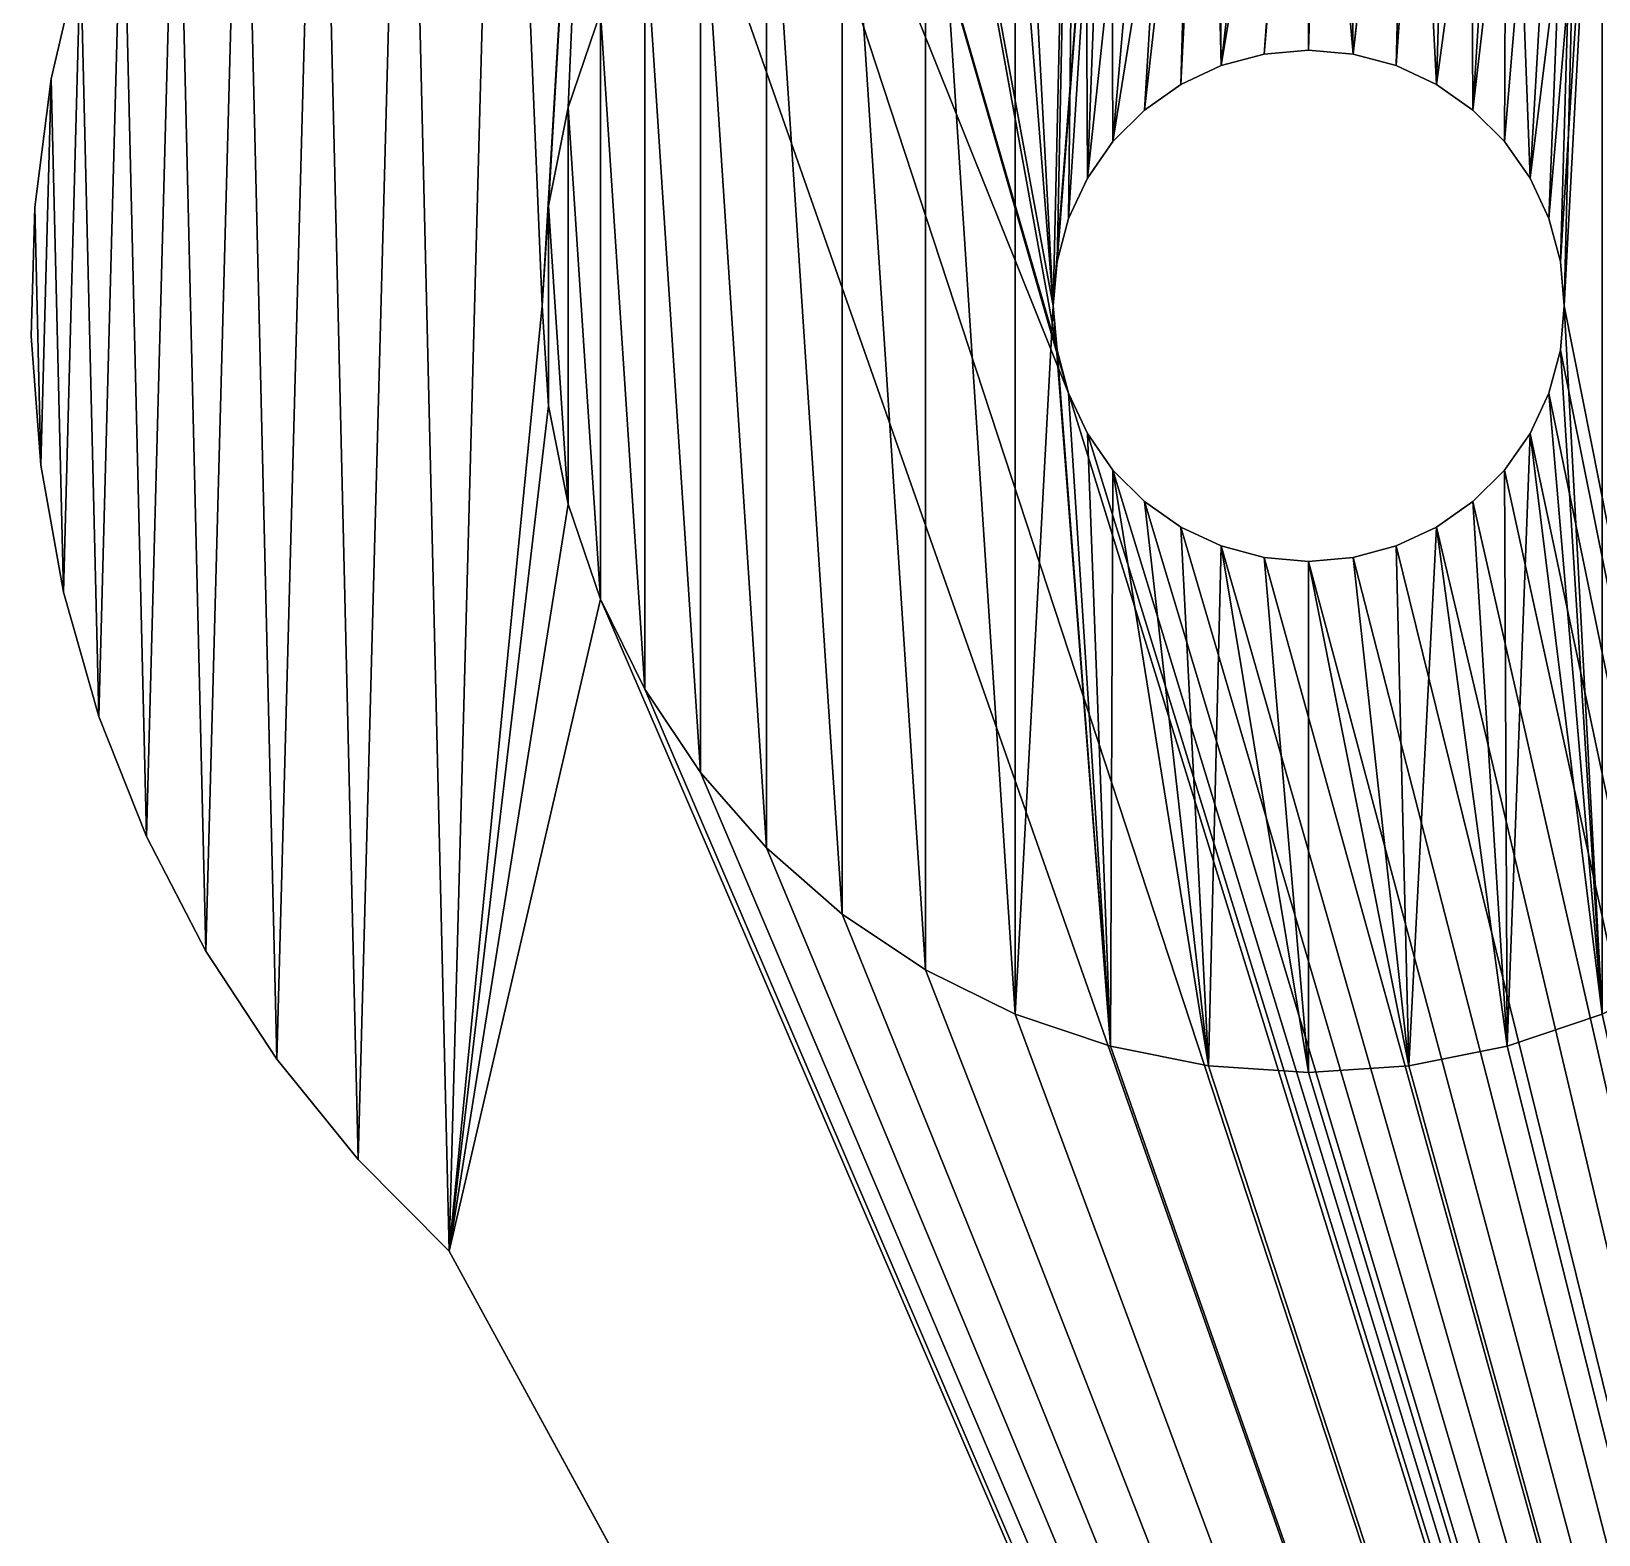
# Model space of a CAD drawing. Extents: x 36 to 230, y -1 to 167.
# Drawn here: x 35.6 to 47.86, y 147.86 to 159.62 of the extents above; entities that cross this region are included whole.
import ezdxf

# ---------------------------------------------------------------- set-up
doc = ezdxf.new("R2010")
doc.units = 0
doc.layers.get('0').update_dxf_attribs({"color": 13, "linetype": 'CONTINUOUS'})

# ---------------------------------------------------------------- blocks, each defined once
blk = doc.blocks.new('PARTE_23_-_SKETCHUP_STL_1')
for p, q in [((35.753, 159.252), (35.983, 160.236)), ((35.983, 160.236, 5.147), (35.753, 159.252, 5.21)), ((39.799, 159.029, 5.564), (40.051, 159.772, 5.524)), ((39.799, 159.029, 5), (40.051, 159.772, 5)), ((45.594, 159.476), (45.247, 159.446)), ((45.594, 159.476, 5), (45.247, 159.446, 5)), ((45.942, 159.446), (45.594, 159.476)), ((45.594, 159.476), (45.594, 159.476, 5)), ((45.942, 159.446, 5), (45.594, 159.476, 5)), ((44.91, 159.356), (44.594, 159.208)), ((44.91, 159.356, 5), (44.594, 159.208, 5)), ((45.247, 159.446), (44.91, 159.356)), ((45.247, 159.446, 5), (44.91, 159.356, 5)), ((44.91, 159.356), (44.91, 159.356, 5)), ((45.247, 159.446), (45.247, 159.446, 5)), ((46.279, 159.356), (45.942, 159.446)), ((45.942, 159.446), (45.942, 159.446, 5)), ((46.279, 159.356, 5), (45.942, 159.446, 5)), ((46.594, 159.208), (46.279, 159.356)), ((46.279, 159.356), (46.279, 159.356, 5)), ((46.594, 159.208, 5), (46.279, 159.356, 5)), ((35.624, 158.249), (35.753, 159.252)), ((35.753, 159.252, 5.21), (35.624, 158.249, 5.282)), ((35.753, 159.252), (35.753, 159.252, 5.21)), ((44.594, 159.208), (44.309, 159.008)), ((44.594, 159.208, 5), (44.309, 159.008, 5)), ((44.594, 159.208), (44.594, 159.208, 5)), ((46.88, 159.008), (46.594, 159.208)), ((46.594, 159.208), (46.594, 159.208, 5)), ((46.88, 159.008, 5), (46.594, 159.208, 5)), ((39.646, 158.259, 5.616), (39.799, 159.029, 5.564)), ((39.646, 158.259, 5), (39.799, 159.029, 5)), ((39.799, 159.029, 5), (39.799, 159.029, 5.564)), ((44.309, 159.008), (44.062, 158.762)), ((44.309, 159.008, 5), (44.062, 158.762, 5)), ((44.309, 159.008), (44.309, 159.008, 5)), ((47.127, 158.762), (46.88, 159.008)), ((46.88, 159.008), (46.88, 159.008, 5)), ((47.127, 158.762, 5), (46.88, 159.008, 5)), ((44.062, 158.762), (43.862, 158.476)), ((44.062, 158.762, 5), (43.862, 158.476, 5)), ((44.062, 158.762), (44.062, 158.762, 5)), ((47.327, 158.476), (47.127, 158.762)), ((47.127, 158.762), (47.127, 158.762, 5)), ((47.327, 158.476, 5), (47.127, 158.762, 5)), ((43.862, 158.476), (43.715, 158.16)), ((43.862, 158.476, 5), (43.715, 158.16, 5)), ((43.862, 158.476), (43.862, 158.476, 5)), ((47.474, 158.16), (47.327, 158.476)), ((47.327, 158.476), (47.327, 158.476, 5)), ((47.474, 158.16, 5), (47.327, 158.476, 5)), ((35.597, 157.238), (35.624, 158.249)), ((35.624, 158.249, 5.282), (35.597, 157.238, 5.364)), ((35.624, 158.249), (35.624, 158.249, 5.282)), ((39.594, 157.476, 5.676), (39.646, 158.259, 5.616)), ((39.594, 157.476, 5), (39.646, 158.259, 5)), ((39.646, 158.259, 5), (39.646, 158.259, 5.616)), ((43.715, 158.16), (43.625, 157.824)), ((43.715, 158.16, 5), (43.625, 157.824, 5)), ((43.715, 158.16), (43.715, 158.16, 5)), ((47.564, 157.824), (47.474, 158.16)), ((47.474, 158.16), (47.474, 158.16, 5)), ((47.564, 157.824, 5), (47.474, 158.16, 5)), ((43.625, 157.824), (43.594, 157.476)), ((43.625, 157.824, 5), (43.594, 157.476, 5)), ((43.625, 157.824), (43.625, 157.824, 5)), ((47.594, 157.476), (47.564, 157.824)), ((47.564, 157.824), (47.564, 157.824, 5)), ((47.594, 157.476, 5), (47.564, 157.824, 5)), ((39.646, 156.693, 5.746), (39.594, 157.476, 5.676)), ((39.646, 156.693, 5), (39.594, 157.476, 5)), ((39.594, 157.476, 5), (39.594, 157.476, 5.676)), ((43.594, 157.476), (43.625, 157.129)), ((43.594, 157.476), (43.594, 157.476, 5)), ((43.594, 157.476, 5), (43.625, 157.129, 5)), ((47.564, 157.129), (47.594, 157.476)), ((47.564, 157.129, 5), (47.594, 157.476, 5)), ((47.594, 157.476), (47.594, 157.476, 5)), ((35.672, 156.23), (35.597, 157.238)), ((35.597, 157.238, 5.364), (35.672, 156.23, 5.454)), ((35.597, 157.238), (35.597, 157.238, 5.364)), ((43.625, 157.129), (43.715, 156.792)), ((43.625, 157.129), (43.625, 157.129, 5)), ((43.625, 157.129, 5), (43.715, 156.792, 5)), ((47.474, 156.792), (47.564, 157.129)), ((47.474, 156.792, 5), (47.564, 157.129, 5)), ((47.564, 157.129), (47.564, 157.129, 5)), ((43.715, 156.792), (43.862, 156.476)), ((43.715, 156.792), (43.715, 156.792, 5)), ((43.715, 156.792, 5), (43.862, 156.476, 5)), ((47.327, 156.476), (47.474, 156.792)), ((47.327, 156.476, 5), (47.474, 156.792, 5)), ((47.474, 156.792), (47.474, 156.792, 5)), ((39.799, 155.923, 5.822), (39.646, 156.693, 5.746)), ((39.799, 155.923, 5), (39.646, 156.693, 5)), ((39.646, 156.693, 5), (39.646, 156.693, 5.746)), ((43.862, 156.476), (44.062, 156.191)), ((43.862, 156.476), (43.862, 156.476, 5)), ((43.862, 156.476, 5), (44.062, 156.191, 5)), ((47.127, 156.191), (47.327, 156.476)), ((47.127, 156.191, 5), (47.327, 156.476, 5)), ((47.327, 156.476), (47.327, 156.476, 5)), ((35.849, 155.234), (35.672, 156.23)), ((35.672, 156.23, 5.454), (35.849, 155.234, 5.552)), ((35.672, 156.23), (35.672, 156.23, 5.454)), ((44.062, 156.191), (44.309, 155.944)), ((44.062, 156.191), (44.062, 156.191, 5)), ((44.062, 156.191, 5), (44.309, 155.944, 5)), ((46.88, 155.944), (47.127, 156.191)), ((46.88, 155.944, 5), (47.127, 156.191, 5)), ((47.127, 156.191), (47.127, 156.191, 5)), ((40.051, 155.18, 5.905), (39.799, 155.923, 5.822)), ((40.051, 155.18, 5), (39.799, 155.923, 5)), ((39.799, 155.923, 5), (39.799, 155.923, 5.822)), ((44.309, 155.944), (44.594, 155.744)), ((44.309, 155.944), (44.309, 155.944, 5)), ((44.309, 155.944, 5), (44.594, 155.744, 5)), ((46.594, 155.744), (46.88, 155.944)), ((46.594, 155.744, 5), (46.88, 155.944, 5)), ((46.88, 155.944), (46.88, 155.944, 5)), ((44.594, 155.744), (44.91, 155.597)), ((44.594, 155.744), (44.594, 155.744, 5)), ((44.594, 155.744, 5), (44.91, 155.597, 5)), ((46.279, 155.597), (46.594, 155.744)), ((46.279, 155.597, 5), (46.594, 155.744, 5)), ((46.594, 155.744), (46.594, 155.744, 5)), ((44.91, 155.597), (45.247, 155.507)), ((44.91, 155.597), (44.91, 155.597, 5)), ((44.91, 155.597, 5), (45.247, 155.507, 5)), ((45.942, 155.507), (46.279, 155.597)), ((45.942, 155.507, 5), (46.279, 155.597, 5)), ((46.279, 155.597), (46.279, 155.597, 5)), ((45.247, 155.507), (45.594, 155.476)), ((45.247, 155.507), (45.247, 155.507, 5)), ((45.247, 155.507, 5), (45.594, 155.476, 5)), ((45.594, 155.476), (45.942, 155.507)), ((45.594, 155.476, 5), (45.942, 155.507, 5)), ((45.594, 155.476), (45.594, 155.476, 5)), ((45.942, 155.507), (45.942, 155.507, 5)), ((36.125, 154.262), (35.849, 155.234)), ((35.849, 155.234, 5.552), (36.125, 154.262, 5.655)), ((35.849, 155.234), (35.849, 155.234, 5.552)), ((40.398, 154.476, 5.992), (40.051, 155.18, 5.905)), ((40.398, 154.476, 5), (40.051, 155.18, 5)), ((40.051, 155.18, 5), (40.051, 155.18, 5.905)), ((40.834, 153.824, 6.083), (40.398, 154.476, 5.992)), ((40.834, 153.824, 5), (40.398, 154.476, 5)), ((40.398, 154.476, 5), (40.398, 154.476, 5.992)), ((36.498, 153.322), (36.125, 154.262)), ((36.125, 154.262, 5.655), (36.498, 153.322, 5.764)), ((36.125, 154.262), (36.125, 154.262, 5.655)), ((41.352, 153.234, 6.175), (40.834, 153.824, 6.083)), ((41.352, 153.234, 5), (40.834, 153.824, 5)), ((40.834, 153.824, 5), (40.834, 153.824, 6.083)), ((36.964, 152.425), (36.498, 153.322)), ((36.498, 153.322, 5.764), (36.964, 152.425, 5.878)), ((36.498, 153.322), (36.498, 153.322, 5.764)), ((41.942, 152.716, 6.267), (41.352, 153.234, 6.175)), ((41.942, 152.716, 5), (41.352, 153.234, 5)), ((41.352, 153.234, 5), (41.352, 153.234, 6.175)), ((42.594, 152.28, 6.357), (41.942, 152.716, 6.267)), ((42.594, 152.28, 5), (41.942, 152.716, 5)), ((41.942, 152.716, 5), (41.942, 152.716, 6.267)), ((37.519, 151.579), (36.964, 152.425)), ((36.964, 152.425, 5.878), (37.519, 151.579, 5.994)), ((36.964, 152.425), (36.964, 152.425, 5.878)), ((43.298, 151.933, 6.445), (42.594, 152.28, 6.357)), ((43.298, 151.933, 5), (42.594, 152.28, 5)), ((42.594, 152.28, 5), (42.594, 152.28, 6.357)), ((44.042, 151.681, 6.527), (43.298, 151.933, 6.445)), ((44.042, 151.681, 5), (43.298, 151.933, 5)), ((43.298, 151.933, 5), (43.298, 151.933, 6.445)), ((47.891, 151.933, 6.826), (47.147, 151.681, 6.785)), ((47.891, 151.933, 5), (47.147, 151.681, 5)), ((44.811, 151.528, 6.604), (44.042, 151.681, 6.527)), ((44.811, 151.528, 5), (44.042, 151.681, 5)), ((44.042, 151.681, 5), (44.042, 151.681, 6.527)), ((47.147, 151.681, 6.785), (46.378, 151.528, 6.734)), ((47.147, 151.681, 5), (46.378, 151.528, 5)), ((47.147, 151.681, 5), (47.147, 151.681, 6.785)), ((38.155, 150.794), (37.519, 151.579)), ((37.519, 151.579, 5.994), (38.155, 150.794, 6.112)), ((37.519, 151.579), (37.519, 151.579, 5.994)), ((45.594, 151.476, 6.673), (44.811, 151.528, 6.604)), ((45.594, 151.476, 5), (44.811, 151.528, 5)), ((44.811, 151.528, 5), (44.811, 151.528, 6.604)), ((46.378, 151.528, 6.734), (45.594, 151.476, 6.673)), ((46.378, 151.528, 5), (45.594, 151.476, 5)), ((46.378, 151.528, 5), (46.378, 151.528, 6.734)), ((45.594, 151.476, 5), (45.594, 151.476, 6.673)), ((38.868, 150.077), (38.155, 150.794)), ((38.155, 150.794, 6.112), (38.868, 150.077, 6.231)), ((38.155, 150.794, 6.112), (38.155, 150.794)), ((54.889, 120.73), (38.868, 150.077)), ((38.868, 150.077, 6.231), (54.889, 120.73, 10)), ((38.868, 150.077, 6.231), (38.868, 150.077))]:
    blk.add_line(p, q)
mesh = blk.add_polyface()
corners = [(43.819, 167.317), (43.594, 157.476), (42.834, 167.088), (43.625, 157.824), (43.715, 158.16), (43.862, 158.476), (44.822, 167.446), (44.062, 158.762), (44.309, 159.008), (44.594, 159.208), (44.91, 159.356), (45.833, 167.473), (45.247, 159.446), (45.594, 159.476), (45.942, 159.446), (46.841, 167.398), (46.279, 159.356), (46.594, 159.208), (46.88, 159.008), (47.837, 167.222), (47.127, 158.762), (47.327, 158.476), (47.474, 158.16), (47.564, 157.824), (47.594, 157.476), (35.624, 158.249), (35.672, 156.23), (35.597, 157.238), (35.753, 159.252), (35.849, 155.234), (35.983, 160.236), (36.125, 154.262), (36.311, 161.193), (36.498, 153.322), (36.734, 162.111), (36.964, 152.425), (37.247, 162.982), (37.519, 151.579), (37.846, 163.797), (38.155, 150.794), (38.523, 164.547), (38.868, 150.077), (39.274, 165.225), (43.715, 156.792), (40.088, 165.824), (40.959, 166.337), (43.625, 157.129), (41.878, 166.76)]
mesh.append_faces([[corners[k] for k in face] for face in [(25, 26, 27)]], dxfattribs={"vtx0": -1})
mesh.append_faces([[corners[k] for k in face] for face in [(0, 1, 2), (1, 0, 3), (3, 0, 4), (4, 0, 5), (5, 6, 7), (7, 6, 8), (8, 6, 9), (9, 6, 10), (10, 11, 12), (12, 11, 13), (13, 11, 14), (14, 15, 16), (16, 15, 17), (17, 15, 18), (18, 19, 20), (20, 19, 21), (21, 19, 22), (22, 19, 23), (23, 19, 24), (26, 28, 29), (29, 30, 31), (31, 32, 33), (33, 34, 35), (35, 36, 37), (37, 38, 39), (39, 40, 41), (43, 45, 46), (46, 47, 1)]], dxfattribs={"vtx0": -1, "vtx1": -1})
mesh.append_faces([[corners[k] for k in face] for face in [(5, 0, 6), (10, 6, 11), (14, 11, 15), (18, 15, 19), (26, 25, 28), (29, 28, 30), (31, 30, 32), (33, 32, 34), (35, 34, 36), (37, 36, 38), (39, 38, 40), (41, 40, 42), (43, 44, 45), (46, 45, 47), (1, 47, 2)]], dxfattribs={"vtx0": -1, "vtx2": -1})
mesh = blk.add_polyface()
corners = [(35.672, 156.23, 5.454), (35.624, 158.249, 5.282), (35.597, 157.238, 5.364), (35.753, 159.252, 5.21), (35.849, 155.234, 5.552), (35.983, 160.236, 5.147), (36.125, 154.262, 5.655), (36.311, 161.193, 5.095), (36.498, 153.322, 5.764), (36.734, 162.111, 5.054), (36.964, 152.425, 5.878), (37.247, 162.982, 5.024), (37.519, 151.579, 5.994), (37.846, 163.797, 5.006), (38.155, 150.794, 6.112), (38.523, 164.547, 5), (38.868, 150.077, 6.231), (39.274, 165.225, 5.006), (39.594, 157.476, 5.676), (39.646, 156.693, 5.746), (39.799, 155.923, 5.822), (40.051, 155.18, 5.905), (54.889, 120.73, 10), (40.398, 154.476, 5.992), (40.834, 153.824, 6.083), (41.352, 153.234, 6.175), (41.942, 152.716, 6.267), (42.594, 152.28, 6.357), (43.298, 151.933, 6.445), (44.042, 151.681, 6.527), (44.811, 151.528, 6.604), (45.594, 151.476, 6.673), (46.378, 151.528, 6.734), (47.147, 151.681, 6.785), (47.891, 151.933, 6.826), (48.594, 152.28, 6.856), (49.247, 152.716, 6.874), (49.837, 153.234, 6.88), (50.355, 153.824, 6.874), (50.791, 154.476, 6.856), (51.138, 155.18, 6.826), (51.39, 155.923, 6.785), (51.543, 156.693, 6.734), (51.594, 157.476, 6.673), (52.277, 164.915, 6.112), (52.994, 164.203, 6.231), (56.336, 123.133, 9.921), (57.873, 125.479, 9.853), (59.496, 127.767, 9.798), (61.203, 129.992, 9.755), (62.993, 132.152, 9.724), (64.862, 134.243, 9.706), (66.808, 136.263, 9.7), (68.828, 138.209, 9.706), (70.919, 140.078, 9.724), (73.079, 141.867, 9.755), (75.304, 143.575, 9.798), (77.592, 145.198, 9.853), (79.938, 146.734, 9.921), (82.341, 148.182, 10), (40.088, 165.824, 5.024), (39.646, 158.259, 5.616), (39.799, 159.029, 5.564), (40.051, 159.772, 5.524), (40.398, 160.476, 5.494), (40.959, 166.337, 5.054), (40.834, 161.129, 5.476), (41.352, 161.719, 5.47), (41.878, 166.76, 5.095), (41.942, 162.236, 5.476), (42.834, 167.088, 5.147), (42.594, 162.672, 5.494), (43.298, 163.02, 5.524), (43.819, 167.317, 5.21), (44.042, 163.272, 5.564), (44.822, 167.446, 5.282), (44.811, 163.425, 5.616), (45.594, 163.476, 5.676), (45.833, 167.473, 5.364), (46.378, 163.425, 5.746), (46.841, 167.398, 5.454), (47.147, 163.272, 5.822), (47.837, 167.222, 5.552), (47.891, 163.02, 5.905), (48.809, 166.946, 5.655), (48.594, 162.672, 5.992), (49.247, 162.236, 6.083), (49.749, 166.573, 5.764), (49.837, 161.719, 6.175), (50.646, 166.107, 5.878), (50.355, 161.129, 6.267), (50.791, 160.476, 6.357), (51.492, 165.552, 5.994), (51.138, 159.772, 6.445), (51.39, 159.029, 6.527), (51.543, 158.259, 6.604)]
mesh.append_faces([[corners[k] for k in face] for face in [(0, 1, 2), (45, 58, 59)]], dxfattribs={"vtx0": -1})
mesh.append_faces([[corners[k] for k in face] for face in [(1, 0, 3), (3, 4, 5), (5, 6, 7), (7, 8, 9), (9, 10, 11), (11, 12, 13), (13, 14, 15), (15, 16, 17), (18, 16, 19), (19, 16, 20), (20, 16, 21), (21, 22, 23), (23, 22, 24), (24, 22, 25), (25, 22, 26), (26, 22, 27), (27, 22, 28), (28, 22, 29), (29, 22, 30), (30, 22, 31), (31, 22, 32), (32, 22, 33), (33, 22, 34), (34, 22, 35), (35, 22, 36), (36, 22, 37), (37, 22, 38), (38, 22, 39), (39, 22, 40), (40, 22, 41), (41, 22, 42), (42, 22, 43), (44, 22, 45), (60, 64, 65), (65, 67, 68), (68, 69, 70), (70, 72, 73), (73, 74, 75), (75, 77, 78), (78, 79, 80), (80, 81, 82), (82, 83, 84), (84, 86, 87), (87, 88, 89), (89, 91, 92), (92, 95, 44)]], dxfattribs={"vtx0": -1, "vtx1": -1})
mesh.append_faces([[corners[k] for k in face] for face in [(17, 16, 18), (43, 22, 44)]], dxfattribs={"vtx0": -1, "vtx1": -1, "vtx2": -1})
mesh.append_faces([[corners[k] for k in face] for face in [(3, 0, 4), (5, 4, 6), (7, 6, 8), (9, 8, 10), (11, 10, 12), (13, 12, 14), (15, 14, 16), (21, 16, 22), (45, 22, 46), (45, 46, 47), (45, 47, 48), (45, 48, 49), (45, 49, 50), (45, 50, 51), (45, 51, 52), (45, 52, 53), (45, 53, 54), (45, 54, 55), (45, 55, 56), (45, 56, 57), (45, 57, 58), (18, 60, 17), (60, 18, 61), (60, 61, 62), (60, 62, 63), (60, 63, 64), (65, 64, 66), (65, 66, 67), (68, 67, 69), (70, 69, 71), (70, 71, 72), (73, 72, 74), (75, 74, 76), (75, 76, 77), (78, 77, 79), (80, 79, 81), (82, 81, 83), (84, 83, 85), (84, 85, 86), (87, 86, 88), (89, 88, 90), (89, 90, 91), (92, 91, 93), (92, 93, 94), (92, 94, 95), (44, 95, 43)]], dxfattribs={"vtx0": -1, "vtx2": -1})
mesh = blk.add_polyface()
corners = [(38.868, 150.077), (39.274, 165.225), (54.889, 120.73), (40.088, 165.824), (43.715, 156.792), (43.862, 156.476), (44.062, 156.191), (44.309, 155.944), (44.594, 155.744), (44.91, 155.597), (45.247, 155.507), (45.594, 155.476), (45.942, 155.507), (46.279, 155.597), (46.594, 155.744), (46.88, 155.944), (47.127, 156.191), (47.327, 156.476), (47.474, 156.792), (47.564, 157.129), (47.594, 157.476), (47.837, 167.222), (48.809, 166.946), (49.749, 166.573), (50.646, 166.107), (51.492, 165.552), (52.277, 164.915), (52.994, 164.203), (56.4, 119.256), (56.265, 118.751), (56.219, 118.23), (54.889, 45.73), (44.893, 86.034), (44.893, 80.426), (44.841, 83.23), (45.05, 88.835), (45.05, 77.625), (45.312, 91.627), (45.312, 74.833), (45.678, 94.408), (45.678, 72.052), (46.148, 97.173), (46.148, 69.287), (46.721, 99.919), (46.721, 66.541), (47.396, 102.642), (47.396, 63.819), (48.173, 105.337), (48.173, 61.123), (49.049, 108.001), (49.049, 58.459), (50.025, 110.631), (50.025, 55.83), (51.099, 113.222), (51.099, 53.238), (52.268, 115.771), (52.268, 50.689), (53.532, 118.275), (53.532, 48.185)]
mesh.append_faces([[corners[k] for k in face] for face in [(32, 33, 34)]], dxfattribs={"vtx0": -1})
mesh.append_faces([[corners[k] for k in face] for face in [(0, 1, 2)]], dxfattribs={"vtx0": -1, "vtx1": -1})
mesh.append_faces([[corners[k] for k in face] for face in [(2, 3, 4), (2, 20, 21), (2, 30, 31)]], dxfattribs={"vtx0": -1, "vtx1": -1, "vtx2": -1})
mesh.append_faces([[corners[k] for k in face] for face in [(2, 1, 3), (2, 4, 5), (2, 5, 6), (2, 6, 7), (2, 7, 8), (2, 8, 9), (2, 9, 10), (2, 10, 11), (2, 11, 12), (2, 12, 13), (2, 13, 14), (2, 14, 15), (2, 15, 16), (2, 16, 17), (2, 17, 18), (2, 18, 19), (2, 19, 20), (2, 21, 22), (2, 22, 23), (2, 23, 24), (2, 24, 25), (2, 25, 26), (2, 26, 27), (2, 28, 29), (2, 29, 30), (33, 32, 35), (36, 35, 37), (38, 37, 39), (40, 39, 41), (42, 41, 43), (44, 43, 45), (46, 45, 47), (48, 47, 49), (50, 49, 51), (52, 51, 53), (54, 53, 55), (56, 55, 57), (58, 57, 2)]], dxfattribs={"vtx0": -1, "vtx2": -1})
mesh = blk.add_polyface()
corners = [(39.646, 156.693, 5), (39.646, 158.259, 5), (39.594, 157.476, 5), (39.799, 155.923, 5), (39.799, 159.029, 5), (40.051, 155.18, 5), (40.051, 159.772, 5), (40.398, 154.476, 5), (40.398, 160.476, 5), (40.834, 153.824, 5), (40.834, 161.129, 5), (41.352, 153.234, 5), (41.352, 161.719, 5), (41.942, 152.716, 5), (41.942, 162.236, 5), (42.594, 152.28, 5), (42.594, 162.672, 5), (43.298, 151.933, 5), (43.298, 163.02, 5), (43.594, 157.476, 5), (44.042, 151.681, 5), (43.625, 157.129, 5), (43.715, 156.792, 5), (43.862, 156.476, 5), (44.062, 156.191, 5), (44.811, 151.528, 5), (44.309, 155.944, 5), (44.594, 155.744, 5), (44.91, 155.597, 5), (45.594, 151.476, 5), (45.247, 155.507, 5), (45.594, 155.476, 5), (46.378, 151.528, 5), (45.942, 155.507, 5), (46.279, 155.597, 5), (46.594, 155.744, 5), (47.147, 151.681, 5), (46.88, 155.944, 5), (47.127, 156.191, 5), (47.327, 156.476, 5), (47.891, 151.933, 5), (47.474, 156.792, 5), (47.564, 157.129, 5), (47.594, 157.476, 5), (44.042, 163.272, 5), (43.625, 157.824, 5), (43.715, 158.16, 5), (43.862, 158.476, 5), (44.062, 158.762, 5), (44.811, 163.425, 5), (44.309, 159.008, 5), (44.594, 159.208, 5), (44.91, 159.356, 5), (45.594, 163.476, 5), (45.247, 159.446, 5), (45.594, 159.476, 5), (45.942, 159.446, 5), (46.378, 163.425, 5), (46.279, 159.356, 5), (46.594, 159.208, 5), (47.147, 163.272, 5), (46.88, 159.008, 5), (47.127, 158.762, 5), (47.327, 158.476, 5), (47.891, 163.02, 5), (47.474, 158.16, 5), (47.564, 157.824, 5), (48.594, 152.28, 5), (48.594, 162.672, 5), (49.247, 152.716, 5), (49.247, 162.236, 5), (49.837, 153.234, 5), (49.837, 161.719, 5), (50.355, 153.824, 5), (50.355, 161.129, 5), (50.791, 154.476, 5), (50.791, 160.476, 5), (51.138, 155.18, 5), (51.138, 159.772, 5), (51.39, 155.923, 5), (51.39, 159.029, 5), (51.543, 156.693, 5), (51.543, 158.259, 5), (51.594, 157.476, 5)]
mesh.append_faces([[corners[k] for k in face] for face in [(0, 1, 2), (82, 81, 83)]], dxfattribs={"vtx0": -1})
mesh.append_faces([[corners[k] for k in face] for face in [(1, 3, 4), (4, 5, 6), (6, 7, 8), (8, 9, 10), (10, 11, 12), (12, 13, 14), (14, 15, 16), (16, 17, 18), (19, 20, 21), (21, 20, 22), (22, 20, 23), (23, 20, 24), (24, 25, 26), (26, 25, 27), (27, 25, 28), (28, 29, 30), (30, 29, 31), (31, 32, 33), (33, 32, 34), (34, 32, 35), (35, 36, 37), (37, 36, 38), (38, 36, 39), (39, 40, 41), (41, 40, 42), (42, 40, 43), (44, 48, 49), (49, 52, 53), (53, 56, 57), (57, 59, 60), (60, 63, 64), (64, 67, 68), (68, 69, 70), (70, 71, 72), (72, 73, 74), (74, 75, 76), (76, 77, 78), (78, 79, 80), (80, 81, 82)]], dxfattribs={"vtx0": -1, "vtx1": -1})
mesh.append_faces([[corners[k] for k in face] for face in [(18, 17, 19), (64, 43, 40)]], dxfattribs={"vtx0": -1, "vtx1": -1, "vtx2": -1})
mesh.append_faces([[corners[k] for k in face] for face in [(1, 0, 3), (4, 3, 5), (6, 5, 7), (8, 7, 9), (10, 9, 11), (12, 11, 13), (14, 13, 15), (16, 15, 17), (19, 17, 20), (24, 20, 25), (28, 25, 29), (31, 29, 32), (35, 32, 36), (39, 36, 40), (19, 44, 18), (44, 19, 45), (44, 45, 46), (44, 46, 47), (44, 47, 48), (49, 48, 50), (49, 50, 51), (49, 51, 52), (53, 52, 54), (53, 54, 55), (53, 55, 56), (57, 56, 58), (57, 58, 59), (60, 59, 61), (60, 61, 62), (60, 62, 63), (64, 63, 65), (64, 65, 66), (64, 66, 43), (64, 40, 67), (68, 67, 69), (70, 69, 71), (72, 71, 73), (74, 73, 75), (76, 75, 77), (78, 77, 79), (80, 79, 81)]], dxfattribs={"vtx0": -1, "vtx2": -1})
mesh = blk.add_polyface()
corners = [(35.983, 160.236, 5.147), (35.753, 159.252), (35.753, 159.252, 5.21), (35.983, 160.236)]
mesh.append_faces([[corners[k] for k in face] for face in [(0, 1, 2), (1, 0, 3)]], dxfattribs={"vtx0": -1})
mesh = blk.add_polyface()
corners = [(40.051, 159.772, 5), (39.799, 159.029, 5.564), (39.799, 159.029, 5), (40.051, 159.772, 5.524)]
mesh.append_faces([[corners[k] for k in face] for face in [(0, 1, 2), (1, 0, 3)]], dxfattribs={"vtx0": -1})
mesh = blk.add_polyface()
corners = [(45.594, 159.476, 5), (45.247, 159.446), (45.594, 159.476), (45.247, 159.446, 5)]
mesh.append_faces([[corners[k] for k in face] for face in [(0, 1, 2), (1, 0, 3)]], dxfattribs={"vtx0": -1})
mesh = blk.add_polyface()
corners = [(45.942, 159.446, 5), (45.594, 159.476), (45.942, 159.446), (45.594, 159.476, 5)]
mesh.append_faces([[corners[k] for k in face] for face in [(0, 1, 2), (1, 0, 3)]], dxfattribs={"vtx0": -1})
mesh = blk.add_polyface()
corners = [(44.91, 159.356, 5), (44.594, 159.208), (44.91, 159.356), (44.594, 159.208, 5)]
mesh.append_faces([[corners[k] for k in face] for face in [(0, 1, 2), (1, 0, 3)]], dxfattribs={"vtx0": -1})
mesh = blk.add_polyface()
corners = [(45.247, 159.446, 5), (44.91, 159.356), (45.247, 159.446), (44.91, 159.356, 5)]
mesh.append_faces([[corners[k] for k in face] for face in [(0, 1, 2), (1, 0, 3)]], dxfattribs={"vtx0": -1})
mesh = blk.add_polyface()
corners = [(46.279, 159.356, 5), (45.942, 159.446), (46.279, 159.356), (45.942, 159.446, 5)]
mesh.append_faces([[corners[k] for k in face] for face in [(0, 1, 2), (1, 0, 3)]], dxfattribs={"vtx0": -1})
mesh = blk.add_polyface()
corners = [(46.594, 159.208, 5), (46.279, 159.356), (46.594, 159.208), (46.279, 159.356, 5)]
mesh.append_faces([[corners[k] for k in face] for face in [(0, 1, 2), (1, 0, 3)]], dxfattribs={"vtx0": -1})
mesh = blk.add_polyface()
corners = [(35.753, 159.252, 5.21), (35.624, 158.249), (35.624, 158.249, 5.282), (35.753, 159.252)]
mesh.append_faces([[corners[k] for k in face] for face in [(0, 1, 2), (1, 0, 3)]], dxfattribs={"vtx0": -1})
mesh = blk.add_polyface()
corners = [(44.594, 159.208, 5), (44.309, 159.008), (44.594, 159.208), (44.309, 159.008, 5)]
mesh.append_faces([[corners[k] for k in face] for face in [(0, 1, 2), (1, 0, 3)]], dxfattribs={"vtx0": -1})
mesh = blk.add_polyface()
corners = [(46.88, 159.008, 5), (46.594, 159.208), (46.88, 159.008), (46.594, 159.208, 5)]
mesh.append_faces([[corners[k] for k in face] for face in [(0, 1, 2), (1, 0, 3)]], dxfattribs={"vtx0": -1})
mesh = blk.add_polyface()
corners = [(39.799, 159.029, 5), (39.646, 158.259, 5.616), (39.646, 158.259, 5), (39.799, 159.029, 5.564)]
mesh.append_faces([[corners[k] for k in face] for face in [(0, 1, 2), (1, 0, 3)]], dxfattribs={"vtx0": -1})
mesh = blk.add_polyface()
corners = [(44.309, 159.008), (44.062, 158.762, 5), (44.062, 158.762), (44.309, 159.008, 5)]
mesh.append_faces([[corners[k] for k in face] for face in [(0, 1, 2), (1, 0, 3)]], dxfattribs={"vtx0": -1})
mesh = blk.add_polyface()
corners = [(46.88, 159.008, 5), (47.127, 158.762), (47.127, 158.762, 5), (46.88, 159.008)]
mesh.append_faces([[corners[k] for k in face] for face in [(0, 1, 2), (1, 0, 3)]], dxfattribs={"vtx0": -1})
mesh = blk.add_polyface()
corners = [(44.062, 158.762), (43.862, 158.476, 5), (43.862, 158.476), (44.062, 158.762, 5)]
mesh.append_faces([[corners[k] for k in face] for face in [(0, 1, 2), (1, 0, 3)]], dxfattribs={"vtx0": -1})
mesh = blk.add_polyface()
corners = [(47.127, 158.762, 5), (47.327, 158.476), (47.327, 158.476, 5), (47.127, 158.762)]
mesh.append_faces([[corners[k] for k in face] for face in [(0, 1, 2), (1, 0, 3)]], dxfattribs={"vtx0": -1})
mesh = blk.add_polyface()
corners = [(43.862, 158.476), (43.715, 158.16, 5), (43.715, 158.16), (43.862, 158.476, 5)]
mesh.append_faces([[corners[k] for k in face] for face in [(0, 1, 2), (1, 0, 3)]], dxfattribs={"vtx0": -1})
mesh = blk.add_polyface()
corners = [(47.327, 158.476, 5), (47.474, 158.16), (47.474, 158.16, 5), (47.327, 158.476)]
mesh.append_faces([[corners[k] for k in face] for face in [(0, 1, 2), (1, 0, 3)]], dxfattribs={"vtx0": -1})
mesh = blk.add_polyface()
corners = [(35.624, 158.249, 5.282), (35.597, 157.238), (35.597, 157.238, 5.364), (35.624, 158.249)]
mesh.append_faces([[corners[k] for k in face] for face in [(0, 1, 2), (1, 0, 3)]], dxfattribs={"vtx0": -1})
mesh = blk.add_polyface()
corners = [(39.646, 158.259, 5), (39.594, 157.476, 5.676), (39.594, 157.476, 5), (39.646, 158.259, 5.616)]
mesh.append_faces([[corners[k] for k in face] for face in [(0, 1, 2), (1, 0, 3)]], dxfattribs={"vtx0": -1})
mesh = blk.add_polyface()
corners = [(43.715, 158.16), (43.625, 157.824, 5), (43.625, 157.824), (43.715, 158.16, 5)]
mesh.append_faces([[corners[k] for k in face] for face in [(0, 1, 2), (1, 0, 3)]], dxfattribs={"vtx0": -1})
mesh = blk.add_polyface()
corners = [(47.474, 158.16, 5), (47.564, 157.824), (47.564, 157.824, 5), (47.474, 158.16)]
mesh.append_faces([[corners[k] for k in face] for face in [(0, 1, 2), (1, 0, 3)]], dxfattribs={"vtx0": -1})
mesh = blk.add_polyface()
corners = [(43.625, 157.824), (43.594, 157.476, 5), (43.594, 157.476), (43.625, 157.824, 5)]
mesh.append_faces([[corners[k] for k in face] for face in [(0, 1, 2), (1, 0, 3)]], dxfattribs={"vtx0": -1})
mesh = blk.add_polyface()
corners = [(47.564, 157.824, 5), (47.594, 157.476), (47.594, 157.476, 5), (47.564, 157.824)]
mesh.append_faces([[corners[k] for k in face] for face in [(0, 1, 2), (1, 0, 3)]], dxfattribs={"vtx0": -1})
mesh = blk.add_polyface()
corners = [(39.594, 157.476, 5), (39.646, 156.693, 5.746), (39.646, 156.693, 5), (39.594, 157.476, 5.676)]
mesh.append_faces([[corners[k] for k in face] for face in [(0, 1, 2), (1, 0, 3)]], dxfattribs={"vtx0": -1})
mesh = blk.add_polyface()
corners = [(43.594, 157.476), (43.625, 157.129, 5), (43.625, 157.129), (43.594, 157.476, 5)]
mesh.append_faces([[corners[k] for k in face] for face in [(0, 1, 2), (1, 0, 3)]], dxfattribs={"vtx0": -1})
mesh = blk.add_polyface()
corners = [(47.594, 157.476, 5), (47.564, 157.129), (47.564, 157.129, 5), (47.594, 157.476)]
mesh.append_faces([[corners[k] for k in face] for face in [(0, 1, 2), (1, 0, 3)]], dxfattribs={"vtx0": -1})
mesh = blk.add_polyface()
corners = [(35.597, 157.238, 5.364), (35.672, 156.23), (35.672, 156.23, 5.454), (35.597, 157.238)]
mesh.append_faces([[corners[k] for k in face] for face in [(0, 1, 2), (1, 0, 3)]], dxfattribs={"vtx0": -1})
mesh = blk.add_polyface()
corners = [(43.625, 157.129), (43.715, 156.792, 5), (43.715, 156.792), (43.625, 157.129, 5)]
mesh.append_faces([[corners[k] for k in face] for face in [(0, 1, 2), (1, 0, 3)]], dxfattribs={"vtx0": -1})
mesh = blk.add_polyface()
corners = [(47.564, 157.129, 5), (47.474, 156.792), (47.474, 156.792, 5), (47.564, 157.129)]
mesh.append_faces([[corners[k] for k in face] for face in [(0, 1, 2), (1, 0, 3)]], dxfattribs={"vtx0": -1})
mesh = blk.add_polyface()
corners = [(43.715, 156.792), (43.862, 156.476, 5), (43.862, 156.476), (43.715, 156.792, 5)]
mesh.append_faces([[corners[k] for k in face] for face in [(0, 1, 2), (1, 0, 3)]], dxfattribs={"vtx0": -1})
mesh = blk.add_polyface()
corners = [(47.474, 156.792, 5), (47.327, 156.476), (47.327, 156.476, 5), (47.474, 156.792)]
mesh.append_faces([[corners[k] for k in face] for face in [(0, 1, 2), (1, 0, 3)]], dxfattribs={"vtx0": -1})
mesh = blk.add_polyface()
corners = [(39.646, 156.693, 5), (39.799, 155.923, 5.822), (39.799, 155.923, 5), (39.646, 156.693, 5.746)]
mesh.append_faces([[corners[k] for k in face] for face in [(0, 1, 2), (1, 0, 3)]], dxfattribs={"vtx0": -1})
mesh = blk.add_polyface()
corners = [(43.862, 156.476), (44.062, 156.191, 5), (44.062, 156.191), (43.862, 156.476, 5)]
mesh.append_faces([[corners[k] for k in face] for face in [(0, 1, 2), (1, 0, 3)]], dxfattribs={"vtx0": -1})
mesh = blk.add_polyface()
corners = [(47.327, 156.476, 5), (47.127, 156.191), (47.127, 156.191, 5), (47.327, 156.476)]
mesh.append_faces([[corners[k] for k in face] for face in [(0, 1, 2), (1, 0, 3)]], dxfattribs={"vtx0": -1})
mesh = blk.add_polyface()
corners = [(35.672, 156.23, 5.454), (35.849, 155.234), (35.849, 155.234, 5.552), (35.672, 156.23)]
mesh.append_faces([[corners[k] for k in face] for face in [(0, 1, 2), (1, 0, 3)]], dxfattribs={"vtx0": -1})
mesh = blk.add_polyface()
corners = [(44.062, 156.191), (44.309, 155.944, 5), (44.309, 155.944), (44.062, 156.191, 5)]
mesh.append_faces([[corners[k] for k in face] for face in [(0, 1, 2), (1, 0, 3)]], dxfattribs={"vtx0": -1})
mesh = blk.add_polyface()
corners = [(47.127, 156.191, 5), (46.88, 155.944), (46.88, 155.944, 5), (47.127, 156.191)]
mesh.append_faces([[corners[k] for k in face] for face in [(0, 1, 2), (1, 0, 3)]], dxfattribs={"vtx0": -1})
mesh = blk.add_polyface()
corners = [(39.799, 155.923, 5), (40.051, 155.18, 5.905), (40.051, 155.18, 5), (39.799, 155.923, 5.822)]
mesh.append_faces([[corners[k] for k in face] for face in [(0, 1, 2), (1, 0, 3)]], dxfattribs={"vtx0": -1})
mesh = blk.add_polyface()
corners = [(44.309, 155.944, 5), (44.594, 155.744), (44.309, 155.944), (44.594, 155.744, 5)]
mesh.append_faces([[corners[k] for k in face] for face in [(0, 1, 2), (1, 0, 3)]], dxfattribs={"vtx0": -1})
mesh = blk.add_polyface()
corners = [(46.594, 155.744, 5), (46.88, 155.944), (46.594, 155.744), (46.88, 155.944, 5)]
mesh.append_faces([[corners[k] for k in face] for face in [(0, 1, 2), (1, 0, 3)]], dxfattribs={"vtx0": -1})
mesh = blk.add_polyface()
corners = [(44.594, 155.744, 5), (44.91, 155.597), (44.594, 155.744), (44.91, 155.597, 5)]
mesh.append_faces([[corners[k] for k in face] for face in [(0, 1, 2), (1, 0, 3)]], dxfattribs={"vtx0": -1})
mesh = blk.add_polyface()
corners = [(46.279, 155.597, 5), (46.594, 155.744), (46.279, 155.597), (46.594, 155.744, 5)]
mesh.append_faces([[corners[k] for k in face] for face in [(0, 1, 2), (1, 0, 3)]], dxfattribs={"vtx0": -1})
mesh = blk.add_polyface()
corners = [(44.91, 155.597, 5), (45.247, 155.507), (44.91, 155.597), (45.247, 155.507, 5)]
mesh.append_faces([[corners[k] for k in face] for face in [(0, 1, 2), (1, 0, 3)]], dxfattribs={"vtx0": -1})
mesh = blk.add_polyface()
corners = [(45.942, 155.507, 5), (46.279, 155.597), (45.942, 155.507), (46.279, 155.597, 5)]
mesh.append_faces([[corners[k] for k in face] for face in [(0, 1, 2), (1, 0, 3)]], dxfattribs={"vtx0": -1})
mesh = blk.add_polyface()
corners = [(45.247, 155.507, 5), (45.594, 155.476), (45.247, 155.507), (45.594, 155.476, 5)]
mesh.append_faces([[corners[k] for k in face] for face in [(0, 1, 2), (1, 0, 3)]], dxfattribs={"vtx0": -1})
mesh = blk.add_polyface()
corners = [(45.594, 155.476, 5), (45.942, 155.507), (45.594, 155.476), (45.942, 155.507, 5)]
mesh.append_faces([[corners[k] for k in face] for face in [(0, 1, 2), (1, 0, 3)]], dxfattribs={"vtx0": -1})
mesh = blk.add_polyface()
corners = [(35.849, 155.234, 5.552), (36.125, 154.262), (36.125, 154.262, 5.655), (35.849, 155.234)]
mesh.append_faces([[corners[k] for k in face] for face in [(0, 1, 2), (1, 0, 3)]], dxfattribs={"vtx0": -1})
mesh = blk.add_polyface()
corners = [(40.051, 155.18, 5), (40.398, 154.476, 5.992), (40.398, 154.476, 5), (40.051, 155.18, 5.905)]
mesh.append_faces([[corners[k] for k in face] for face in [(0, 1, 2), (1, 0, 3)]], dxfattribs={"vtx0": -1})
mesh = blk.add_polyface()
corners = [(40.398, 154.476, 5), (40.834, 153.824, 6.083), (40.834, 153.824, 5), (40.398, 154.476, 5.992)]
mesh.append_faces([[corners[k] for k in face] for face in [(0, 1, 2), (1, 0, 3)]], dxfattribs={"vtx0": -1})
mesh = blk.add_polyface()
corners = [(36.125, 154.262, 5.655), (36.498, 153.322), (36.498, 153.322, 5.764), (36.125, 154.262)]
mesh.append_faces([[corners[k] for k in face] for face in [(0, 1, 2), (1, 0, 3)]], dxfattribs={"vtx0": -1})
mesh = blk.add_polyface()
corners = [(40.834, 153.824, 5), (41.352, 153.234, 6.175), (41.352, 153.234, 5), (40.834, 153.824, 6.083)]
mesh.append_faces([[corners[k] for k in face] for face in [(0, 1, 2), (1, 0, 3)]], dxfattribs={"vtx0": -1})
mesh = blk.add_polyface()
corners = [(36.498, 153.322, 5.764), (36.964, 152.425), (36.964, 152.425, 5.878), (36.498, 153.322)]
mesh.append_faces([[corners[k] for k in face] for face in [(0, 1, 2), (1, 0, 3)]], dxfattribs={"vtx0": -1})
mesh = blk.add_polyface()
corners = [(41.352, 153.234, 6.175), (41.942, 152.716, 5), (41.352, 153.234, 5), (41.942, 152.716, 6.267)]
mesh.append_faces([[corners[k] for k in face] for face in [(0, 1, 2), (1, 0, 3)]], dxfattribs={"vtx0": -1})
mesh = blk.add_polyface()
corners = [(41.942, 152.716, 6.267), (42.594, 152.28, 5), (41.942, 152.716, 5), (42.594, 152.28, 6.357)]
mesh.append_faces([[corners[k] for k in face] for face in [(0, 1, 2), (1, 0, 3)]], dxfattribs={"vtx0": -1})
mesh = blk.add_polyface()
corners = [(36.964, 152.425, 5.878), (37.519, 151.579), (37.519, 151.579, 5.994), (36.964, 152.425)]
mesh.append_faces([[corners[k] for k in face] for face in [(0, 1, 2), (1, 0, 3)]], dxfattribs={"vtx0": -1})
mesh = blk.add_polyface()
corners = [(42.594, 152.28, 6.357), (43.298, 151.933, 5), (42.594, 152.28, 5), (43.298, 151.933, 6.445)]
mesh.append_faces([[corners[k] for k in face] for face in [(0, 1, 2), (1, 0, 3)]], dxfattribs={"vtx0": -1})
mesh = blk.add_polyface()
corners = [(43.298, 151.933, 6.445), (44.042, 151.681, 5), (43.298, 151.933, 5), (44.042, 151.681, 6.527)]
mesh.append_faces([[corners[k] for k in face] for face in [(0, 1, 2), (1, 0, 3)]], dxfattribs={"vtx0": -1})
mesh = blk.add_polyface()
corners = [(47.147, 151.681, 6.785), (47.891, 151.933, 5), (47.147, 151.681, 5), (47.891, 151.933, 6.826)]
mesh.append_faces([[corners[k] for k in face] for face in [(0, 1, 2), (1, 0, 3)]], dxfattribs={"vtx0": -1})
mesh = blk.add_polyface()
corners = [(44.042, 151.681, 6.527), (44.811, 151.528, 5), (44.042, 151.681, 5), (44.811, 151.528, 6.604)]
mesh.append_faces([[corners[k] for k in face] for face in [(0, 1, 2), (1, 0, 3)]], dxfattribs={"vtx0": -1})
mesh = blk.add_polyface()
corners = [(46.378, 151.528, 6.734), (47.147, 151.681, 5), (46.378, 151.528, 5), (47.147, 151.681, 6.785)]
mesh.append_faces([[corners[k] for k in face] for face in [(0, 1, 2), (1, 0, 3)]], dxfattribs={"vtx0": -1})
mesh = blk.add_polyface()
corners = [(37.519, 151.579, 5.994), (38.155, 150.794), (38.155, 150.794, 6.112), (37.519, 151.579)]
mesh.append_faces([[corners[k] for k in face] for face in [(0, 1, 2), (1, 0, 3)]], dxfattribs={"vtx0": -1})
mesh = blk.add_polyface()
corners = [(44.811, 151.528, 6.604), (45.594, 151.476, 5), (44.811, 151.528, 5), (45.594, 151.476, 6.673)]
mesh.append_faces([[corners[k] for k in face] for face in [(0, 1, 2), (1, 0, 3)]], dxfattribs={"vtx0": -1})
mesh = blk.add_polyface()
corners = [(45.594, 151.476, 6.673), (46.378, 151.528, 5), (45.594, 151.476, 5), (46.378, 151.528, 6.734)]
mesh.append_faces([[corners[k] for k in face] for face in [(0, 1, 2), (1, 0, 3)]], dxfattribs={"vtx0": -1})
mesh = blk.add_polyface()
corners = [(38.155, 150.794, 6.112), (38.868, 150.077), (38.868, 150.077, 6.231), (38.155, 150.794)]
mesh.append_faces([[corners[k] for k in face] for face in [(0, 1, 2), (1, 0, 3)]], dxfattribs={"vtx0": -1})
mesh = blk.add_polyface()
corners = [(38.868, 150.077, 6.231), (54.889, 120.73, 5), (54.889, 120.73, 10), (54.889, 120.73), (38.868, 150.077)]
mesh.append_faces([[corners[k] for k in face] for face in [(0, 1, 2), (3, 0, 4)]], dxfattribs={"vtx0": -1})
mesh.append_faces([[corners[k] for k in face] for face in [(1, 0, 3)]], dxfattribs={"vtx0": -1, "vtx1": -1})

msp = doc.modelspace()

# ---------------------------------------------------------------- block references
msp.add_blockref('PARTE_23_-_SKETCHUP_STL_1', (0, 0))

doc.saveas('drawing.dxf')
